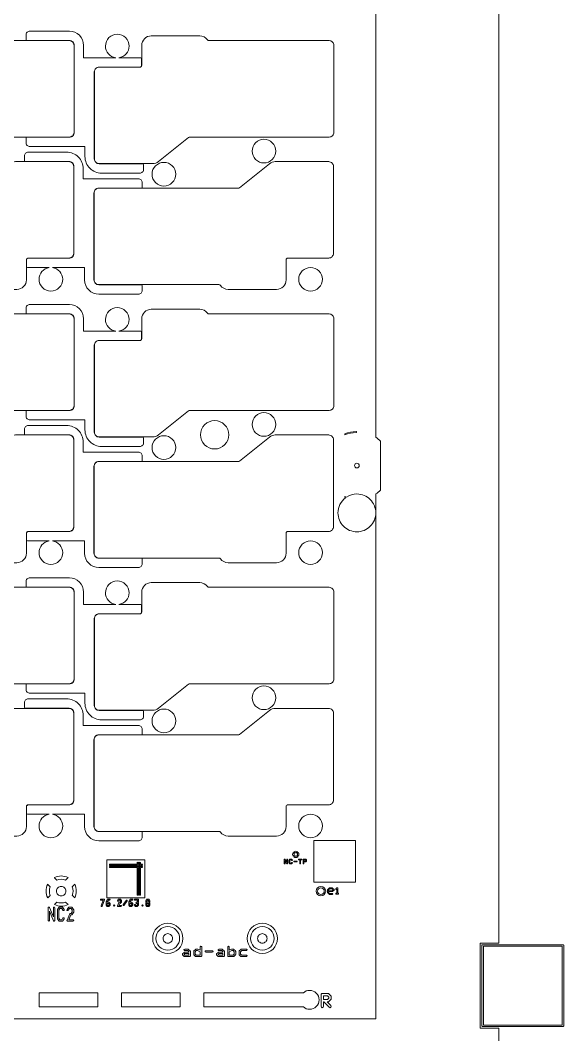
# Model space of a CAD drawing. Extents: x 2541 to 3941, y 2348 to 3338.
# Drawn here: x 3287 to 3344.5, y 2698.8 to 2806.1 of the extents above; entities that cross this region are included whole.
import ezdxf

# ---------------------------------------------------------------- set-up
doc = ezdxf.new("R2010")
doc.units = 0
doc.layers.get('0').update_dxf_attribs({"lineweight": 0})

msp = doc.modelspace()

# ---------------------------------------------------------------- linework, layer by layer
for p, q in [((3316.41012, 2717.69184), (3316.3011, 2717.80085)), ((3295.75997, 2713.05271), (3295.52689, 2713.05271))]:
    msp.add_line(p, q)
at = {"linetype": 'Continuous'}
for points in [[(3337.60194, 3107.51142), (3337.60194, 2909.21142), (3338.60194, 2909.21142, -1), (3338.60194, 2908.81142), (3337.60194, 2908.81142), (3337.60194, 2708.51142), (3335.65194, 2708.51142), (3335.65194, 2699.51142), (3337.60194, 2699.51142), (3337.60194, 2684.21142), (3338.60194, 2684.21142, -1), (3338.60194, 2683.81142), (3337.60194, 2683.81142), (3337.60194, 2667.51142), (3324.60194, 2667.51142)], [(3070.60194, 2719.01142), (3070.60194, 2700.51142), (3191.67105, 2700.51142, -0.200348), (3194.10194, 2704.44345), (3194.10194, 2713.91142), (3201.10194, 2713.91142), (3201.10194, 2704.43504, -0.199723), (3203.5211, 2700.51142), (3324.60194, 2700.51142), (3324.60194, 2754.01142), (3324.60194, 2756.01809, 0.044688), (3325.10194, 2756.42105), (3325.10194, 2761.60178, 0.044688), (3324.60194, 2762.00474), (3324.60194, 2906.01809, 0.044688), (3325.10194, 2906.42105)], [(3287.60552, 2793.16142), (3287.60552, 2793.56142, -0.124386), (3287.65352, 2793.75142), (3292.19041, 2793.75142, 0.414365), (3292.70028, 2794.26155), (3292.70028, 2803.46142, 0.414366), (3292.19041, 2803.97155), (3287.65352, 2803.97155, -0.124392), (3287.60552, 2804.16155), (3287.60552, 2804.56155, -0.414218), (3288.00552, 2804.96155), (3292.19041, 2804.96155, -0.414364), (3293.69028, 2803.46091), (3293.69028, 2802.15155), (3297.09174, 2802.15155)], [(3297.09174, 2802.15155, -0.375312), (3296.00909, 2803.39073, -0.414215), (3297.25959, 2804.64123, -0.414215), (3298.51009, 2803.39073, -0.375311), (3297.42743, 2802.15155)], [(3297.42743, 2802.15155), (3299.64739, 2802.15155, -0.124388), (3299.83739, 2802.10354), (3299.83739, 2801.35155, -0.414224), (3299.64739, 2801.16155), (3295.34042, 2801.16155, 0.414218), (3294.83029, 2800.65142), (3294.83029, 2791.45154, 0.414217), (3295.34042, 2790.94142), (3299.99939, 2790.94142, -0.124388), (3300.04739, 2790.75142), (3300.04739, 2790.35142, -0.414218), (3299.64739, 2789.95142), (3295.59029, 2789.95142, -0.414215), (3293.84029, 2791.70142), (3293.84029, 2792.76142), (3288.00552, 2792.76142, -0.414218), (3287.60552, 2793.16142)], [(3287.44648, 2791.36142), (3287.44648, 2791.76142, -0.414218), (3287.84648, 2792.16142), (3291.90358, 2792.16142, -0.414215), (3293.65358, 2790.41142), (3293.65358, 2789.35142), (3299.48836, 2789.35142, -0.414218), (3299.88836, 2788.95142), (3299.88836, 2788.55142, -0.124388), (3299.84035, 2788.36142), (3295.30346, 2788.36142, 0.414365), (3294.79359, 2787.85129), (3294.79359, 2778.65142, 0.414366), (3295.30346, 2778.14128), (3299.84035, 2778.14128, -0.124388), (3299.88836, 2777.95128), (3299.88836, 2777.55128, -0.414218), (3299.48836, 2777.15128), (3295.30346, 2777.15128, -0.414364), (3293.80359, 2778.65192), (3293.80359, 2779.96129), (3290.40213, 2779.96129)], [(3290.06644, 2779.96129), (3287.84648, 2779.96129, -0.124386), (3287.65648, 2780.00929), (3287.65648, 2780.76129, -0.414224), (3287.84648, 2780.95129), (3292.15346, 2780.95129, 0.414218), (3292.66358, 2781.46141), (3292.66358, 2790.66129, 0.414217), (3292.15346, 2791.17142), (3287.49448, 2791.17142, -0.124392), (3287.44648, 2791.36142)], [(3290.40213, 2779.96129, -0.375312), (3291.48479, 2778.7221, -0.414215), (3290.23429, 2777.4716, -0.414215), (3288.98379, 2778.7221, -0.375311), (3290.06644, 2779.96129)], [(3287.60552, 2764.25142), (3287.60552, 2764.65142, -0.124386), (3287.65352, 2764.84142), (3292.19041, 2764.84142, 0.414365), (3292.70028, 2765.35155), (3292.70028, 2774.55142, 0.414366), (3292.19041, 2775.06155), (3287.65352, 2775.06155, -0.124392), (3287.60552, 2775.25155), (3287.60552, 2775.65155, -0.414218), (3288.00552, 2776.05155), (3292.19041, 2776.05155, -0.414364), (3293.69028, 2774.55091), (3293.69028, 2773.24155), (3297.09174, 2773.24155)], [(3297.09174, 2773.24155, -0.375312), (3296.00909, 2774.48073, -0.414215), (3297.25959, 2775.73123, -0.414215), (3298.51009, 2774.48073, -0.375311), (3297.42743, 2773.24155)], [(3297.42743, 2773.24155), (3299.64739, 2773.24155, -0.124388), (3299.83739, 2773.19354), (3299.83739, 2772.44155, -0.414224), (3299.64739, 2772.25155), (3295.34042, 2772.25155, 0.414218), (3294.83029, 2771.74142), (3294.83029, 2762.54154, 0.414217), (3295.34042, 2762.03142), (3299.99939, 2762.03142, -0.124388), (3300.04739, 2761.84142), (3300.04739, 2761.44142, -0.414218), (3299.64739, 2761.04142), (3295.59029, 2761.04142, -0.414215), (3293.84029, 2762.79142), (3293.84029, 2763.85142), (3288.00552, 2763.85142, -0.414218), (3287.60552, 2764.25142)], [(3287.44648, 2762.45142), (3287.44648, 2762.85142, -0.414218), (3287.84648, 2763.25142), (3291.90358, 2763.25142, -0.414215), (3293.65358, 2761.50142), (3293.65358, 2760.44142), (3299.48836, 2760.44142, -0.414218), (3299.88836, 2760.04142), (3299.88836, 2759.64142, -0.124388), (3299.84035, 2759.45142), (3295.30346, 2759.45142, 0.414365), (3294.79359, 2758.94129), (3294.79359, 2749.74142, 0.414366), (3295.30346, 2749.23128), (3299.84035, 2749.23128, -0.124388), (3299.88836, 2749.04128), (3299.88836, 2748.64128, -0.414218), (3299.48836, 2748.24128), (3295.30346, 2748.24128, -0.414364), (3293.80359, 2749.74192), (3293.80359, 2751.05129), (3290.40213, 2751.05129)], [(3290.06644, 2751.05129), (3287.84648, 2751.05129, -0.124386), (3287.65648, 2751.09929), (3287.65648, 2751.85129, -0.414224), (3287.84648, 2752.04129), (3292.15346, 2752.04129, 0.414218), (3292.66358, 2752.55141), (3292.66358, 2761.75129, 0.414217), (3292.15346, 2762.26142), (3287.49448, 2762.26142, -0.124392), (3287.44648, 2762.45142)], [(3321.33303, 2755.74954, 0.013373), (3321.50906, 2755.68642, -0.145543), (3322.60194, 2756.01142, -0.414214), (3324.60194, 2754.01142, -0.414214), (3322.60194, 2752.01142, -0.414214), (3320.60194, 2754.01142)], [(3320.60194, 2754.01142, -0.23695), (3321.40729, 2755.61542, -0.00552), (3321.33303, 2755.64246), (3321.33303, 2755.74954)], [(3290.40213, 2751.05129, -0.375312), (3291.48479, 2749.8121, -0.414215), (3290.23429, 2748.5616, -0.414215), (3288.98379, 2749.8121, -0.375311), (3290.06644, 2751.05129)], [(3287.60552, 2735.34142), (3287.60552, 2735.74142, -0.124386), (3287.65352, 2735.93142), (3292.19041, 2735.93142, 0.414365), (3292.70028, 2736.44155), (3292.70028, 2745.64142, 0.414366), (3292.19041, 2746.15155), (3287.65352, 2746.15155, -0.124392), (3287.60552, 2746.34155), (3287.60552, 2746.74155, -0.414218), (3288.00552, 2747.14155), (3292.19041, 2747.14155, -0.414364), (3293.69028, 2745.64091), (3293.69028, 2744.33155), (3297.09174, 2744.33155)], [(3297.09174, 2744.33155, -0.375312), (3296.00909, 2745.57073, -0.414215), (3297.25959, 2746.82123, -0.414215), (3298.51009, 2745.57073, -0.375311), (3297.42743, 2744.33155)], [(3297.42743, 2744.33155), (3299.64739, 2744.33155, -0.124388), (3299.83739, 2744.28354), (3299.83739, 2743.53155, -0.414224), (3299.64739, 2743.34155), (3295.34042, 2743.34155, 0.414218), (3294.83029, 2742.83142), (3294.83029, 2733.63154, 0.414217), (3295.34042, 2733.12142), (3299.99939, 2733.12142, -0.124388), (3300.04739, 2732.93142), (3300.04739, 2732.53142, -0.414218), (3299.64739, 2732.13142), (3295.59029, 2732.13142, -0.414215), (3293.84029, 2733.88142), (3293.84029, 2734.94142), (3288.00552, 2734.94142, -0.414218), (3287.60552, 2735.34142)], [(3287.44648, 2733.54142), (3287.44648, 2733.94142, -0.414218), (3287.84648, 2734.34142), (3291.90358, 2734.34142, -0.414215), (3293.65358, 2732.59142), (3293.65358, 2731.53142), (3299.48836, 2731.53142, -0.414218), (3299.88836, 2731.13142), (3299.88836, 2730.73142, -0.124388), (3299.84035, 2730.54142), (3295.30346, 2730.54142, 0.414365), (3294.79359, 2730.03129), (3294.79359, 2720.83142, 0.414366), (3295.30346, 2720.32128), (3299.84035, 2720.32128, -0.124388), (3299.88836, 2720.13128), (3299.88836, 2719.73128, -0.414218), (3299.48836, 2719.33128), (3295.30346, 2719.33128, -0.414364), (3293.80359, 2720.83192), (3293.80359, 2722.14129), (3290.40213, 2722.14129)], [(3290.06644, 2722.14129), (3287.84648, 2722.14129, -0.124386), (3287.65648, 2722.18929), (3287.65648, 2722.94129, -0.414224), (3287.84648, 2723.13129), (3292.15346, 2723.13129, 0.414218), (3292.66358, 2723.64141), (3292.66358, 2732.84129, 0.414217), (3292.15346, 2733.35142), (3287.49448, 2733.35142, -0.124392), (3287.44648, 2733.54142)], [(3290.40213, 2722.14129, -0.375312), (3291.48479, 2720.9021, -0.414215), (3290.23429, 2719.6516, -0.414215), (3288.98379, 2720.9021, -0.375311), (3290.06644, 2722.14129)], [(3315.86738, 2718.09316), (3315.97639, 2717.98415, 0.129207), (3315.95231, 2717.8925, 0.129217), (3315.97639, 2717.80085), (3315.86738, 2717.69184)], [(3315.93809, 2718.16387, -0.160546), (3316.13875, 2718.23, -0.160548), (3316.33941, 2718.16387)], [(3316.33941, 2718.16387), (3316.23039, 2718.05486, 0.129207), (3316.13875, 2718.07894, 0.129217), (3316.0471, 2718.05486), (3315.93809, 2718.16387)], [(3315.93809, 2717.62113), (3316.0471, 2717.73014, 0.129207), (3316.13875, 2717.70606, 0.129217), (3316.23039, 2717.73014), (3316.33941, 2717.62113)], [(3316.3011, 2717.80085, 0.129207), (3316.32518, 2717.8925, 0.129217), (3316.3011, 2717.98415), (3316.41012, 2718.09316)], [(3316.41012, 2718.09316, -0.160546), (3316.47625, 2717.8925, -0.160548), (3316.41012, 2717.69184)], [(3314.92115, 2716.9325), (3314.92115, 2717.34962, -0.743057), (3314.99444, 2717.37191), (3315.1993, 2717.06461)], [(3315.00115, 2717.21761), (3315.00115, 2716.9325, -1), (3314.92115, 2716.9325)], [(3315.1993, 2717.06461), (3315.1993, 2717.34972, -1), (3315.2793, 2717.34972), (3315.2793, 2716.9326, -0.743057), (3315.20602, 2716.91031), (3315.00115, 2717.21761)], [(3316.33941, 2717.62113, -0.160546), (3316.13875, 2717.555, -0.160548), (3315.93809, 2717.62113)], [(3289.89878, 2714.73338, 0.014753), (3289.9189, 2714.71205), (3290.09495, 2714.536, 0.046581), (3290.16646, 2714.4767, 0.095646), (3290.07664, 2714.01142, 0.094853), (3290.165, 2713.54979, 0.035499), (3290.11149, 2713.50337), (3289.89838, 2713.29026)], [(3292.05033, 2715.4384, 0.026045), (3292.01173, 2715.40362), (3291.78318, 2715.17506, 0.191101), (3290.86136, 2715.17159, 0.046577), (3290.80205, 2715.24311), (3290.62601, 2715.41915, 0.01475), (3290.60467, 2715.43927)], [(3292.48978, 2713.55358, 0.189441), (3292.49028, 2714.46796), (3292.71884, 2714.69651, 0.026043), (3292.75362, 2714.73511)], [(3292.7549, 2713.29026), (3292.5159, 2713.52926, 0.017924), (3292.48978, 2713.55358)], [(3320.47295, 2714.20503), (3320.45897, 2714.19104, -1), (3320.38826, 2714.26175)], [(3320.52295, 2713.67971), (3320.42361, 2713.67971, -1), (3320.42361, 2713.77971), (3320.47295, 2713.77971), (3320.47295, 2714.20503)], [(3320.38826, 2714.26175), (3320.48744, 2714.36094, -0.669786), (3320.57295, 2714.32574), (3320.57295, 2713.77971), (3320.62229, 2713.77971, -1), (3320.62229, 2713.67971), (3320.52295, 2713.67971)], [(3289.93661, 2710.90403), (3289.93661, 2712.24499, -0.819287), (3290.08076, 2712.27411), (3290.49952, 2711.27648)], [(3290.49952, 2711.27648), (3290.49952, 2712.24509, -1), (3290.64952, 2712.24509), (3290.64952, 2710.90413, -0.819287), (3290.50537, 2710.875), (3290.08661, 2711.87263)], [(3290.60548, 2712.58315), (3290.81859, 2712.79627, 0.035499), (3290.86501, 2712.84978, 0.190574), (3291.78447, 2712.84828, 0.017926), (3291.8088, 2712.82215), (3292.0478, 2712.58315)], [(3291.94245, 2710.93305), (3292.22391, 2711.60358, -0.302454), (3292.29317, 2711.64956), (3292.39239, 2711.64956), (3292.49952, 2711.81971), (3292.49952, 2711.99993), (3292.39239, 2712.17009), (3292.19375, 2712.17009), (3292.07508, 2711.98161, -1), (3291.94814, 2712.06154), (3292.08887, 2712.28505, -0.258991), (3292.15269, 2712.32009), (3292.43344, 2712.32009, -0.258991), (3292.49726, 2712.28505), (3292.63799, 2712.06154, -0.142673), (3292.64952, 2712.02122), (3292.64952, 2711.79842, -0.142673), (3292.63799, 2711.7581), (3292.49726, 2711.53459, -0.258991), (3292.43344, 2711.49956), (3292.34292, 2711.49956), (3292.12443, 2710.97903)], [(3295.52689, 2713.05271, -1), (3295.52689, 2713.17271), (3295.84446, 2713.17271, -0.519146), (3295.90135, 2713.09274), (3295.66294, 2712.41725, -1), (3295.54978, 2712.45719), (3295.75997, 2713.05271)], [(3297.2726, 2712.46277), (3297.43154, 2712.80051, -0.291832), (3297.48611, 2712.83497), (3297.53421, 2712.83497), (3297.58477, 2712.90659), (3297.58477, 2712.98109), (3297.53421, 2713.05271), (3297.43745, 2713.05271), (3297.37591, 2712.96553, -1), (3297.27787, 2713.03473), (3297.35714, 2713.14703, -0.245285), (3297.40636, 2713.17271), (3297.5653, 2713.17271, -0.245298), (3297.61452, 2713.14703), (3297.69358, 2713.03502, -0.156461), (3297.70477, 2713.00013), (3297.70477, 2712.88755, -0.156474), (3297.69358, 2712.85266), (3297.61452, 2712.74065, -0.245285), (3297.5653, 2712.71497), (3297.52391, 2712.71497), (3297.42144, 2712.49722)], [(3297.42144, 2712.49722), (3297.64477, 2712.49722, -1), (3297.64477, 2712.37722), (3297.32717, 2712.37722, -0.551305), (3297.2726, 2712.46277)], [(3290.08661, 2711.87263), (3290.08661, 2710.90403, -1), (3289.93661, 2710.90403)], [(3292.12443, 2710.97903), (3292.57452, 2710.97903, -1), (3292.57452, 2710.82903), (3292.01171, 2710.82903, -0.536473), (3291.94245, 2710.93305)], [(3306.0364, 2707.75319), (3306.0364, 2708.1088, -1), (3306.1864, 2708.1088), (3306.1864, 2707.16509, -0.414241), (3306.1114, 2707.09009), (3305.58988, 2707.09009, -0.187191), (3305.5393, 2707.10971), (3305.36598, 2707.26653, -0.213178), (3305.34104, 2707.32237)], [(3308.94104, 2707.16509), (3308.94104, 2708.1088, -1), (3309.09104, 2708.1088), (3309.09104, 2707.75319)], [(3304.16572, 2707.26676, -0.443818), (3304.16572, 2707.37799), (3304.3393, 2707.53504, -0.187203), (3304.38988, 2707.55466), (3304.8364, 2707.55466), (3304.8364, 2707.60366), (3304.70867, 2707.71923), (3304.38988, 2707.71923, -1), (3304.38988, 2707.86923), (3304.73756, 2707.86923, -0.187191), (3304.78813, 2707.84961), (3304.96146, 2707.69279, -0.213178), (3304.9864, 2707.63694), (3304.9864, 2707.47966)], [(3304.9864, 2707.47966), (3304.9864, 2707.16509, -0.414241), (3304.9114, 2707.09009), (3304.38988, 2707.09009, -0.187191), (3304.3393, 2707.10971), (3304.16572, 2707.26676)], [(3305.34104, 2707.32237), (3305.34104, 2707.63694, -0.213189), (3305.36598, 2707.69279), (3305.5393, 2707.84961, -0.187203), (3305.58988, 2707.86923), (3305.76372, 2707.86923, -0.107692), (3305.7949, 2707.86244), (3306.0364, 2707.75319)], [(3307.76572, 2707.26676, -0.443818), (3307.76572, 2707.37799), (3307.9393, 2707.53504, -0.187203), (3307.98988, 2707.55466), (3308.4364, 2707.55466), (3308.4364, 2707.60366), (3308.30867, 2707.71923), (3307.98988, 2707.71923, -1), (3307.98988, 2707.86923), (3308.33756, 2707.86923, -0.187191), (3308.38813, 2707.84961), (3308.56146, 2707.69279, -0.213178), (3308.5864, 2707.63694), (3308.5864, 2707.47966)], [(3308.5864, 2707.47966), (3308.5864, 2707.16509, -0.414241), (3308.5114, 2707.09009), (3307.98988, 2707.09009, -0.187191), (3307.9393, 2707.10971), (3307.76572, 2707.26676)], [(3309.09104, 2707.75319), (3309.33254, 2707.86244, -0.107672), (3309.36372, 2707.86923), (3309.53756, 2707.86923, -0.187191), (3309.58813, 2707.84961), (3309.76146, 2707.69279, -0.213178), (3309.7864, 2707.63694), (3309.7864, 2707.32237, -0.213189), (3309.76146, 2707.26653), (3309.58813, 2707.10971, -0.187203), (3309.53756, 2707.09009), (3309.01604, 2707.09009, -0.414241), (3308.94104, 2707.16509)], [(3318.80812, 2701.80848), (3318.80812, 2702.42934), (3318.80812, 2703.05021, -0.414226), (3318.93312, 2703.17521), (3319.55398, 2703.17521, -0.200077), (3319.64275, 2703.13821), (3319.84893, 2702.93203, -0.200077), (3319.88593, 2702.84325), (3319.88593, 2702.6363, -0.200077), (3319.84893, 2702.54752), (3319.64275, 2702.34134, -0.200077), (3319.55398, 2702.30434), (3319.44185, 2702.30434)], [(3319.44185, 2702.30434), (3319.84932, 2701.89687, -1), (3319.67255, 2701.7201), (3319.0883, 2702.30434), (3319.05812, 2702.30434), (3319.05812, 2701.80848, -1), (3318.80812, 2701.80848)]]:
    msp.add_lwpolyline(points, format="xyb", dxfattribs=at)
for points in [[(3267.37029, 2791.45154), (3267.37029, 2800.65142, -0.414219), (3267.87042, 2801.15155), (3272.17739, 2801.15155, 0.414223), (3272.37739, 2801.35155), (3272.37739, 2803.45634, -0.414215), (3273.37739, 2804.45634), (3278.51429, 2804.45634, -0.24029), (3279.32392, 2804.04374, 0.240069), (3279.48536, 2803.96155), (3292.19041, 2803.96155, -0.414366), (3292.69028, 2803.46142), (3292.69028, 2794.26154, -0.414365), (3292.19041, 2793.76142), (3277.44088, 2793.76142, 0.170771), (3277.31567, 2793.71738), (3274.14472, 2791.17163, -0.170765), (3273.51862, 2790.95142), (3267.87042, 2790.95142, -0.414218)], [(3294.84029, 2791.45154), (3294.84029, 2800.65142, -0.414219), (3295.34042, 2801.15155), (3299.64739, 2801.15155, 0.414223), (3299.84739, 2801.35155), (3299.84739, 2803.45634, -0.414215), (3300.84739, 2804.45634), (3305.98429, 2804.45634, -0.24029), (3306.79392, 2804.04374, 0.240069), (3306.95536, 2803.96155), (3319.66041, 2803.96155, -0.414366), (3320.16028, 2803.46142), (3320.16028, 2794.26154, -0.414365), (3319.66041, 2793.76142), (3304.91088, 2793.76142, 0.170771), (3304.78567, 2793.71738), (3301.61472, 2791.17163, -0.170765), (3300.98862, 2790.95142), (3295.34042, 2790.95142, -0.414218)], [(3311.5217, 2792.27753, -0.414215), (3312.7722, 2793.52803, -0.414215), (3314.0227, 2792.27753, -0.414215), (3312.7722, 2791.02703, -0.414215)], [(3267.33359, 2778.65141), (3267.33359, 2787.85129, -0.414365), (3267.83346, 2788.35142), (3282.58299, 2788.35142, 0.170771), (3282.7082, 2788.39545), (3285.87915, 2790.9412, -0.170765), (3286.50525, 2791.16142), (3292.15346, 2791.16142, -0.414218), (3292.65358, 2790.66129), (3292.65358, 2781.46141, -0.414219), (3292.15346, 2780.96129), (3287.84648, 2780.96129, 0.414223), (3287.64648, 2780.76129), (3287.64648, 2778.65649, -0.414215), (3286.64648, 2777.65649), (3281.50959, 2777.65649, -0.24029), (3280.69995, 2778.06909, 0.240069), (3280.53851, 2778.15128), (3267.83346, 2778.15128, -0.414366)], [(3294.80359, 2778.65141), (3294.80359, 2787.85129, -0.414365), (3295.30346, 2788.35142), (3310.05299, 2788.35142, 0.170771), (3310.1782, 2788.39545), (3313.34915, 2790.9412, -0.170765), (3313.97525, 2791.16142), (3319.62346, 2791.16142, -0.414218), (3320.12358, 2790.66129), (3320.12358, 2781.46141, -0.414219), (3319.62346, 2780.96129), (3315.31648, 2780.96129, 0.414223), (3315.11648, 2780.76129), (3315.11648, 2778.65649, -0.414215), (3314.11648, 2777.65649), (3308.97959, 2777.65649, -0.24029), (3308.16995, 2778.06909, 0.240069), (3308.00851, 2778.15128), (3295.30346, 2778.15128, -0.414366)], [(3300.94117, 2789.8353, -0.414215), (3302.19167, 2791.0858, -0.414215), (3303.44217, 2789.8353, -0.414215), (3302.19167, 2788.5848, -0.414215)], [(3316.45379, 2778.7221, -0.414215), (3317.70429, 2779.9726, -0.414215), (3318.95479, 2778.7221, -0.414215), (3317.70429, 2777.4716, -0.414215)], [(3267.37029, 2762.54154), (3267.37029, 2771.74142, -0.414219), (3267.87042, 2772.24155), (3272.17739, 2772.24155, 0.414223), (3272.37739, 2772.44155), (3272.37739, 2774.54634, -0.414215), (3273.37739, 2775.54634), (3278.51429, 2775.54634, -0.24029), (3279.32392, 2775.13374, 0.240069), (3279.48536, 2775.05155), (3292.19041, 2775.05155, -0.414366), (3292.69028, 2774.55142), (3292.69028, 2765.35154, -0.414365), (3292.19041, 2764.85142), (3277.44088, 2764.85142, 0.170771), (3277.31567, 2764.80738), (3274.14472, 2762.26163, -0.170765), (3273.51862, 2762.04142), (3267.87042, 2762.04142, -0.414218)], [(3294.84029, 2762.54154), (3294.84029, 2771.74142, -0.414219), (3295.34042, 2772.24155), (3299.64739, 2772.24155, 0.414223), (3299.84739, 2772.44155), (3299.84739, 2774.54634, -0.414215), (3300.84739, 2775.54634), (3305.98429, 2775.54634, -0.24029), (3306.79392, 2775.13374, 0.240069), (3306.95536, 2775.05155), (3319.66041, 2775.05155, -0.414366), (3320.16028, 2774.55142), (3320.16028, 2765.35154, -0.414365), (3319.66041, 2764.85142), (3304.91088, 2764.85142, 0.170771), (3304.78567, 2764.80738), (3301.61472, 2762.26163, -0.170765), (3300.98862, 2762.04142), (3295.34042, 2762.04142, -0.414218)], [(3306.05574, 2762.27325, -0.414215), (3307.55574, 2763.77325, -0.414215), (3309.05574, 2762.27325, -0.414215), (3307.55574, 2760.77325, -0.414215)], [(3311.5217, 2763.36753, -0.414215), (3312.7722, 2764.61803, -0.414215), (3314.0227, 2763.36753, -0.414215), (3312.7722, 2762.11703, -0.414215)], [(3267.33359, 2749.74141), (3267.33359, 2758.94129, -0.414365), (3267.83346, 2759.44142), (3282.58299, 2759.44142, 0.170771), (3282.7082, 2759.48545), (3285.87915, 2762.0312, -0.170765), (3286.50525, 2762.25142), (3292.15346, 2762.25142, -0.414218), (3292.65358, 2761.75129), (3292.65358, 2752.55141, -0.414219), (3292.15346, 2752.05129), (3287.84648, 2752.05129, 0.414223), (3287.64648, 2751.85129), (3287.64648, 2749.74649, -0.414215), (3286.64648, 2748.74649), (3281.50959, 2748.74649, -0.24029), (3280.69995, 2749.15909, 0.240069), (3280.53851, 2749.24128), (3267.83346, 2749.24128, -0.414366)], [(3294.80359, 2749.74141), (3294.80359, 2758.94129, -0.414365), (3295.30346, 2759.44142), (3310.05299, 2759.44142, 0.170771), (3310.1782, 2759.48545), (3313.34915, 2762.0312, -0.170765), (3313.97525, 2762.25142), (3319.62346, 2762.25142, -0.414218), (3320.12358, 2761.75129), (3320.12358, 2752.55141, -0.414219), (3319.62346, 2752.05129), (3315.31648, 2752.05129, 0.414223), (3315.11648, 2751.85129), (3315.11648, 2749.74649, -0.414215), (3314.11648, 2748.74649), (3308.97959, 2748.74649, -0.24029), (3308.16995, 2749.15909, 0.240069), (3308.00851, 2749.24128), (3295.30346, 2749.24128, -0.414366)], [(3300.94117, 2760.9253, -0.414215), (3302.19167, 2762.1758, -0.414215), (3303.44217, 2760.9253, -0.414215), (3302.19167, 2759.6748, -0.414215)], [(3321.33303, 2762.27329), (3321.33303, 2762.38037, -0.084211), (3322.51493, 2762.61036, -1), (3322.51735, 2762.51039, 0.086927)], [(3322.35194, 2759.01142, -0.414222), (3322.60194, 2759.26142, -0.414222), (3322.85194, 2759.01142, -0.414222), (3322.60194, 2758.76142, -0.414222)], [(3316.45379, 2749.8121, -0.414215), (3317.70429, 2751.0626, -0.414215), (3318.95479, 2749.8121, -0.414215), (3317.70429, 2748.5616, -0.414215)], [(3267.37029, 2733.63154), (3267.37029, 2742.83142, -0.414219), (3267.87042, 2743.33155), (3272.17739, 2743.33155, 0.414223), (3272.37739, 2743.53155), (3272.37739, 2745.63634, -0.414215), (3273.37739, 2746.63634), (3278.51429, 2746.63634, -0.24029), (3279.32392, 2746.22374, 0.240069), (3279.48536, 2746.14155), (3292.19041, 2746.14155, -0.414366), (3292.69028, 2745.64142), (3292.69028, 2736.44154, -0.414365), (3292.19041, 2735.94142), (3277.44088, 2735.94142, 0.170771), (3277.31567, 2735.89738), (3274.14472, 2733.35163, -0.170765), (3273.51862, 2733.13142), (3267.87042, 2733.13142, -0.414218)], [(3294.84029, 2733.63154), (3294.84029, 2742.83142, -0.414219), (3295.34042, 2743.33155), (3299.64739, 2743.33155, 0.414223), (3299.84739, 2743.53155), (3299.84739, 2745.63634, -0.414215), (3300.84739, 2746.63634), (3305.98429, 2746.63634, -0.24029), (3306.79392, 2746.22374, 0.240069), (3306.95536, 2746.14155), (3319.66041, 2746.14155, -0.414366), (3320.16028, 2745.64142), (3320.16028, 2736.44154, -0.414365), (3319.66041, 2735.94142), (3304.91088, 2735.94142, 0.170771), (3304.78567, 2735.89738), (3301.61472, 2733.35163, -0.170765), (3300.98862, 2733.13142), (3295.34042, 2733.13142, -0.414218)], [(3311.5217, 2734.45753, -0.414215), (3312.7722, 2735.70803, -0.414215), (3314.0227, 2734.45753, -0.414215), (3312.7722, 2733.20703, -0.414215)], [(3267.33359, 2720.83141), (3267.33359, 2730.03129, -0.414365), (3267.83346, 2730.53142), (3282.58299, 2730.53142, 0.170771), (3282.7082, 2730.57545), (3285.87915, 2733.1212, -0.170765), (3286.50525, 2733.34142), (3292.15346, 2733.34142, -0.414218), (3292.65358, 2732.84129), (3292.65358, 2723.64141, -0.414219), (3292.15346, 2723.14129), (3287.84648, 2723.14129, 0.414223), (3287.64648, 2722.94129), (3287.64648, 2720.83649, -0.414215), (3286.64648, 2719.83649), (3281.50959, 2719.83649, -0.24029), (3280.69995, 2720.24909, 0.240069), (3280.53851, 2720.33128), (3267.83346, 2720.33128, -0.414366)], [(3294.80359, 2720.83141), (3294.80359, 2730.03129, -0.414365), (3295.30346, 2730.53142), (3310.05299, 2730.53142, 0.170771), (3310.1782, 2730.57545), (3313.34915, 2733.1212, -0.170765), (3313.97525, 2733.34142), (3319.62346, 2733.34142, -0.414218), (3320.12358, 2732.84129), (3320.12358, 2723.64141, -0.414219), (3319.62346, 2723.14129), (3315.31648, 2723.14129, 0.414223), (3315.11648, 2722.94129), (3315.11648, 2720.83649, -0.414215), (3314.11648, 2719.83649), (3308.97959, 2719.83649, -0.24029), (3308.16995, 2720.24909, 0.240069), (3308.00851, 2720.33128), (3295.30346, 2720.33128, -0.414366)], [(3300.94117, 2732.0153, -0.414215), (3302.19167, 2733.2658, -0.414215), (3303.44217, 2732.0153, -0.414215), (3302.19167, 2730.7648, -0.414215)], [(3316.45379, 2720.9021, -0.414215), (3317.70429, 2722.1526, -0.414215), (3318.95479, 2720.9021, -0.414215), (3317.70429, 2719.6516, -0.414215)], [(3296.46689, 2716.49912), (3299.34919, 2716.49912), (3299.34919, 2713.61682, 1), (3299.42539, 2713.61682), (3299.42539, 2716.49912), (3299.48919, 2716.49912), (3299.48919, 2713.61682, 1), (3299.56539, 2713.61682), (3299.56539, 2716.49912), (3299.62919, 2716.49912), (3299.62919, 2713.61682, 1), (3299.70539, 2713.61682), (3299.70539, 2716.49912), (3299.87049, 2716.49912, 1), (3299.87049, 2716.57532), (3299.70539, 2716.57532), (3299.70539, 2716.63912), (3299.87049, 2716.63912, 1), (3299.87049, 2716.71532), (3299.70539, 2716.71532), (3299.70539, 2716.77912), (3299.87049, 2716.77912, 1), (3299.87049, 2716.85532), (3299.70539, 2716.85532), (3299.70539, 2717.02042, 1), (3299.62919, 2717.02042), (3299.62919, 2716.85532), (3299.56539, 2716.85532), (3299.56539, 2717.02042, 1), (3299.48919, 2717.02042), (3299.48919, 2716.85532), (3299.42539, 2716.85532), (3299.42539, 2717.02042, 1), (3299.34919, 2717.02042), (3299.34919, 2716.85532), (3296.46689, 2716.85532, 1), (3296.46689, 2716.77912), (3299.34919, 2716.77912), (3299.34919, 2716.71532), (3296.46689, 2716.71532, 1), (3296.46689, 2716.63912), (3299.34919, 2716.63912), (3299.34919, 2716.57532), (3296.46689, 2716.57532, 1)], [(3315.42115, 2717.00232), (3315.42115, 2717.2799, -0.200868), (3315.43287, 2717.30847), (3315.5024, 2717.378, -0.200868), (3315.53098, 2717.38972), (3315.66948, 2717.38972, -0.200868), (3315.69805, 2717.378), (3315.76758, 2717.30847, -1), (3315.71101, 2717.2519), (3315.65319, 2717.30972), (3315.54726, 2717.30972), (3315.50115, 2717.26361), (3315.50115, 2717.01861), (3315.54726, 2716.9725), (3315.65319, 2716.9725), (3315.71101, 2717.03032, -1), (3315.76758, 2716.97375), (3315.69805, 2716.90422, -0.200868), (3315.66948, 2716.8925), (3315.53098, 2716.8925, -0.200868), (3315.5024, 2716.90422), (3315.43287, 2716.97375, -0.200868)], [(3315.96115, 2717.10111, -1), (3315.96115, 2717.18111), (3316.2393, 2717.18111, -1), (3316.2393, 2717.10111)], [(3316.46115, 2717.30972, -1), (3316.46115, 2717.38972), (3316.60023, 2717.38972), (3316.7393, 2717.38972, -1), (3316.7393, 2717.30972), (3316.64023, 2717.30972), (3316.64023, 2716.9325, -1), (3316.56023, 2716.9325), (3316.56023, 2717.30972)], [(3316.92115, 2716.9325), (3316.92115, 2717.14111), (3316.92115, 2717.34972, -0.414265), (3316.96115, 2717.38972), (3317.16948, 2717.38972, -0.200868), (3317.19805, 2717.378), (3317.26758, 2717.30847, -0.200868), (3317.2793, 2717.2799), (3317.2793, 2717.21093, -0.200868), (3317.26758, 2717.18236), (3317.19805, 2717.11283, -0.200868), (3317.16948, 2717.10111), (3317.00115, 2717.10111), (3317.00115, 2716.9325, -1)], [(3290.82664, 2714.01142, -0.414217), (3291.32664, 2714.51142, -0.414217), (3291.82664, 2714.01142, -0.414217), (3291.32664, 2713.51142, -0.414217)], [(3319.50052, 2713.85478), (3319.50052, 2714.00379), (3319.50052, 2714.15279, -0.200121), (3319.51532, 2714.1883), (3319.66401, 2714.337, -0.200121), (3319.69952, 2714.3518), (3319.99754, 2714.3518, -0.200121), (3320.03305, 2714.337), (3320.1819, 2714.18815, -0.414249), (3320.1819, 2714.11744), (3320.03305, 2713.96859, -0.200121), (3319.99754, 2713.95379), (3319.60052, 2713.95379), (3319.60052, 2713.87549), (3319.72023, 2713.75577), (3319.99754, 2713.75577, -1), (3319.99754, 2713.65577), (3319.69952, 2713.65577, -0.200121), (3319.66401, 2713.67057), (3319.51532, 2713.81927, -0.200121)], [(3290.93661, 2711.12789), (3290.93661, 2712.02122, -0.142673), (3290.94814, 2712.06154), (3291.08887, 2712.28505, -0.258991), (3291.15269, 2712.32009), (3291.43344, 2712.32009, -0.258991), (3291.49726, 2712.28505), (3291.63799, 2712.06154, -1), (3291.51106, 2711.98161), (3291.39239, 2712.17009), (3291.19375, 2712.17009), (3291.08661, 2711.99993), (3291.08661, 2711.14918), (3291.19375, 2710.97903), (3291.39239, 2710.97903), (3291.51106, 2711.1675, -1), (3291.63799, 2711.08757), (3291.49726, 2710.86406, -0.258991), (3291.43344, 2710.82903), (3291.15269, 2710.82903, -0.258991), (3291.08887, 2710.86406), (3290.94814, 2711.08757, -0.142673)], [(3296.06689, 2712.5498), (3296.06689, 2712.77497), (3296.06689, 2712.88755, -0.156474), (3296.07808, 2712.92244), (3296.23661, 2713.14703, -0.245285), (3296.28583, 2713.17271), (3296.44477, 2713.17271, -1), (3296.44477, 2713.05271), (3296.31692, 2713.05271), (3296.18689, 2712.86851), (3296.18689, 2712.83497), (3296.3653, 2712.83497, -0.245298), (3296.41452, 2712.80928), (3296.49358, 2712.69727, -0.156461), (3296.50477, 2712.66238), (3296.50477, 2712.5498, -0.156474), (3296.49358, 2712.51491), (3296.41452, 2712.40291, -0.245285), (3296.3653, 2712.37722), (3296.20636, 2712.37722, -0.245298), (3296.15714, 2712.40291), (3296.07808, 2712.51491, -0.156461)], [(3297.87787, 2712.5844), (3298.19575, 2713.03473, -1), (3298.29379, 2712.96553), (3297.97591, 2712.5152, -1)], [(3298.46689, 2712.5498), (3298.46689, 2712.77497), (3298.46689, 2712.88755, -0.156474), (3298.47808, 2712.92244), (3298.63661, 2713.14703, -0.245285), (3298.68583, 2713.17271), (3298.84477, 2713.17271, -1), (3298.84477, 2713.05271), (3298.71692, 2713.05271), (3298.58689, 2712.86851), (3298.58689, 2712.83497), (3298.7653, 2712.83497, -0.245298), (3298.81452, 2712.80928), (3298.89358, 2712.69727, -0.156461), (3298.90477, 2712.66238), (3298.90477, 2712.5498, -0.156474), (3298.89358, 2712.51491), (3298.81452, 2712.40291, -0.245285), (3298.7653, 2712.37722), (3298.60636, 2712.37722, -0.245298), (3298.55714, 2712.40291), (3298.47808, 2712.51491, -0.156461)], [(3299.07787, 2712.5152, -1), (3299.17591, 2712.5844), (3299.23745, 2712.49722), (3299.33421, 2712.49722), (3299.38477, 2712.56884), (3299.38477, 2712.64334), (3299.33421, 2712.71497), (3299.28583, 2712.71497, -1), (3299.28583, 2712.83497), (3299.33421, 2712.83497), (3299.38477, 2712.90659), (3299.38477, 2713.05271), (3299.12689, 2713.05271, -1), (3299.12689, 2713.17271), (3299.44477, 2713.17271, -0.414245), (3299.50477, 2713.11271), (3299.50477, 2712.88755, -0.156474), (3299.49358, 2712.85266), (3299.43874, 2712.77497), (3299.49358, 2712.69727, -0.156461), (3299.50477, 2712.66238), (3299.50477, 2712.5498, -0.156474), (3299.49358, 2712.51491), (3299.41452, 2712.40291, -0.245285), (3299.3653, 2712.37722), (3299.20636, 2712.37722, -0.245298), (3299.15714, 2712.40291)], [(3300.26689, 2712.5498), (3300.26689, 2712.66238, -0.156474), (3300.27808, 2712.69727), (3300.33292, 2712.77497), (3300.27808, 2712.85266, -0.156461), (3300.26689, 2712.88755), (3300.26689, 2713.00013, -0.156474), (3300.27808, 2713.03502), (3300.35714, 2713.14703, -0.245285), (3300.40636, 2713.17271), (3300.5653, 2713.17271, -0.245298), (3300.61452, 2713.14703), (3300.69358, 2713.03502, -0.156461), (3300.70477, 2713.00013), (3300.70477, 2712.88755, -0.156474), (3300.69358, 2712.85266), (3300.63874, 2712.77497), (3300.69358, 2712.69727, -0.156461), (3300.70477, 2712.66238), (3300.70477, 2712.5498, -0.156474), (3300.69358, 2712.51491), (3300.61452, 2712.40291, -0.245285), (3300.5653, 2712.37722), (3300.40636, 2712.37722, -0.245298), (3300.35714, 2712.40291), (3300.27808, 2712.51491, -0.156461)], [(3302.10194, 2709.01142, -0.414217), (3302.60194, 2709.51142, -0.414217), (3303.10194, 2709.01142, -0.414217), (3302.60194, 2708.51142, -0.414217)], [(3312.10194, 2709.01142, -0.414217), (3312.60194, 2709.51142, -0.414217), (3313.10194, 2709.01142, -0.414217), (3312.60194, 2708.51142, -0.414217)], [(3335.82574, 2699.76887), (3335.82574, 2708.25954, -0.058379), (3335.82779, 2708.27711, -0.35469), (3335.90236, 2708.33762), (3344.40081, 2708.33762, -0.288682), (3344.46954, 2708.29434, -0.120581), (3344.47814, 2708.25917), (3344.47814, 2699.76217, -0.401206), (3344.40534, 2699.68605, -0.037179), (3344.39412, 2699.68522), (3335.90157, 2699.68522, -0.443219)], [(3306.61604, 2707.56194, -1), (3306.61604, 2707.71194), (3307.3114, 2707.71194, -1), (3307.3114, 2707.56194)], [(3310.14104, 2707.32237), (3310.14104, 2707.63694, -0.213189), (3310.16598, 2707.69279), (3310.3393, 2707.84961, -0.187203), (3310.38988, 2707.86923), (3310.9114, 2707.86923, -1), (3310.9114, 2707.71923), (3310.41877, 2707.71923), (3310.29104, 2707.60366), (3310.29104, 2707.35566), (3310.41877, 2707.24009), (3310.9114, 2707.24009, -1), (3310.9114, 2707.09009), (3310.38988, 2707.09009, -0.187191), (3310.3393, 2707.10971), (3310.16598, 2707.26653, -0.213178)], [(3306.40194, 2701.76142), (3306.40194, 2703.26142), (3316.9405, 2703.26142, -0.182679), (3317.60194, 2703.51142, -0.414216), (3318.60194, 2702.51142, -0.414216), (3317.60194, 2701.51142, -0.182679), (3316.9405, 2701.76142)]]:
    msp.add_lwpolyline(points, format="xyb", close=True, dxfattribs=at)
for points in [[(3318.04192, 2714.95003), (3318.04192, 2719.35003), (3322.44192, 2719.35003), (3322.44192, 2714.95003)], [(3296.16689, 2713.31722), (3296.16689, 2717.31722), (3300.16689, 2717.31722), (3300.16689, 2713.31722)], [(3299.42539, 2716.71532), (3299.42539, 2716.77912), (3299.48919, 2716.77912), (3299.48919, 2716.71532)], [(3299.42539, 2716.57532), (3299.42539, 2716.63912), (3299.48919, 2716.63912), (3299.48919, 2716.57532)], [(3299.56539, 2716.71532), (3299.56539, 2716.77912), (3299.62919, 2716.77912), (3299.62919, 2716.71532)], [(3299.56539, 2716.57532), (3299.56539, 2716.63912), (3299.62919, 2716.63912), (3299.62919, 2716.57532)], [(3317.00115, 2717.18111), (3317.15319, 2717.18111), (3317.1993, 2717.22722), (3317.1993, 2717.26361), (3317.15319, 2717.30972), (3317.00115, 2717.30972)], [(3319.60052, 2714.05379), (3319.97683, 2714.05379), (3320.07583, 2714.15279), (3319.97683, 2714.2518), (3319.72023, 2714.2518), (3319.60052, 2714.13208)], [(3296.18689, 2712.56884), (3296.23745, 2712.49722), (3296.33421, 2712.49722), (3296.38477, 2712.56884), (3296.38477, 2712.64334), (3296.33421, 2712.71497), (3296.18689, 2712.71497)], [(3298.58689, 2712.56884), (3298.63745, 2712.49722), (3298.73421, 2712.49722), (3298.78477, 2712.56884), (3298.78477, 2712.64334), (3298.73421, 2712.71497), (3298.58689, 2712.71497)], [(3300.38689, 2712.90659), (3300.43745, 2712.83497), (3300.53421, 2712.83497), (3300.58477, 2712.90659), (3300.58477, 2712.98109), (3300.53421, 2713.05271), (3300.43745, 2713.05271), (3300.38689, 2712.98109)], [(3300.38689, 2712.56884), (3300.43745, 2712.49722), (3300.53421, 2712.49722), (3300.58477, 2712.56884), (3300.58477, 2712.64334), (3300.53421, 2712.71497), (3300.43745, 2712.71497), (3300.38689, 2712.64334)], [(3335.97814, 2699.83762), (3344.32574, 2699.83762), (3344.32574, 2708.18522), (3335.97814, 2708.18522)], [(3304.32782, 2707.32237), (3304.41877, 2707.24009), (3304.8364, 2707.24009), (3304.8364, 2707.40466), (3304.41877, 2707.40466)], [(3305.49104, 2707.35566), (3305.61877, 2707.24009), (3306.0364, 2707.24009), (3306.0364, 2707.58856), (3305.74754, 2707.71923), (3305.61877, 2707.71923), (3305.49104, 2707.60366)], [(3307.92782, 2707.32237), (3308.01877, 2707.24009), (3308.4364, 2707.24009), (3308.4364, 2707.40466), (3308.01877, 2707.40466)], [(3309.09104, 2707.24009), (3309.50867, 2707.24009), (3309.6364, 2707.35566), (3309.6364, 2707.60366), (3309.50867, 2707.71923), (3309.37989, 2707.71923), (3309.09104, 2707.58856)], [(3289.00194, 2701.76142), (3289.00194, 2703.26142), (3295.20194, 2703.26142), (3295.20194, 2701.76142)], [(3297.70194, 2701.76142), (3297.70194, 2703.26142), (3303.90194, 2703.26142), (3303.90194, 2701.76142)], [(3319.05812, 2702.55434), (3319.5022, 2702.55434), (3319.63593, 2702.68807), (3319.63593, 2702.79148), (3319.5022, 2702.92521), (3319.05812, 2702.92521)]]:
    msp.add_lwpolyline(points, close=True, dxfattribs=at)
for centre, radius in [((3318.80194, 2714.01142), 0.5), ((3318.80194, 2714.01142), 0.35), ((3296.92557, 2712.49351), 0.06), ((3299.92557, 2712.49351), 0.06), ((3302.60194, 2709.01142), 1.6), ((3302.60194, 2709.01142), 1.25), ((3312.60194, 2709.01142), 1.6), ((3312.60194, 2709.01142), 1.25)]:
    msp.add_circle(centre, radius)
for centre, radius, start, end in [((3316.13875, 2717.8925), 0.3375, 143.519495, 179.999948), ((3316.13875, 2717.8925), 0.3375, 180.000052, 216.480505), ((3291.32664, 2714.01142), 1.6, 63.108161, 116.822481), ((3291.32664, 2714.01142), 1.6, 153.177587, 180.000084), ((3291.32664, 2714.01142), 1.6, 333.209933, 26.891783), ((3291.32664, 2714.01141), 1.6, 179.99995, 206.790058), ((3291.32664, 2714.01142), 1.6, 243.209862, 296.790138)]:
    msp.add_arc(centre, radius, start, end)

doc.saveas('drawing.dxf')
